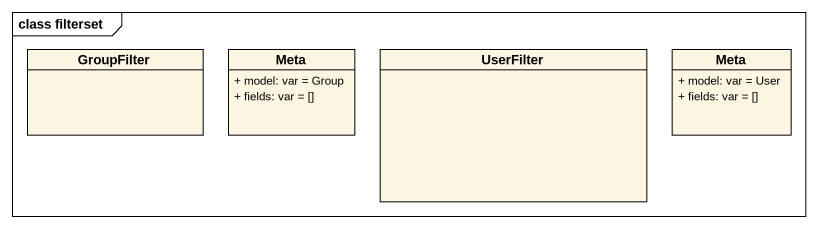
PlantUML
@startuml
mainframe class filterset
hide circle
hide empty members
skinparam classAttributeIconSize 0
class GroupFilter
class Meta {
  + model: var = Group
  + fields: var = []
}
class UserFilter
class "Meta" as Meta_2 {
  + model: var = User
  + fields: var = []
}
@enduml
